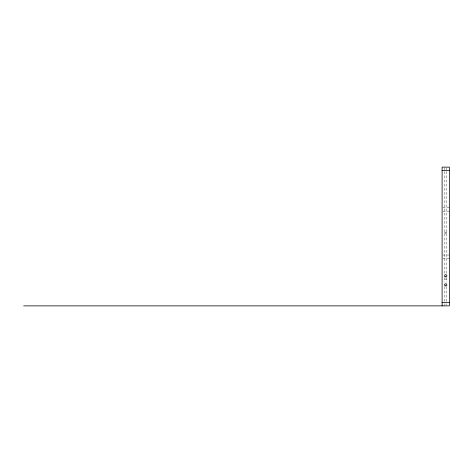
<?xml version="1.0" encoding="UTF-8"?>
<svg xmlns="http://www.w3.org/2000/svg" width="473" height="473" viewBox="0 0 473 473"><rect width="100%" height="100%" fill="white"/><g stroke="black" fill="none" stroke-linecap="round" stroke-linejoin="round"><path stroke-width="0.35" stroke-dasharray="2.37 1.77" d="M442.829 207.813L449.35 207.813M442.829 211.147L449.35 211.147M444.868 232.669L446.589 232.669A0.875 0.875 0 0 0 445.288 231.906A0.875 0.875 0 0 0 445.288 233.426A0.875 0.875 0 0 0 446.607 232.669M442.829 255.018L449.35 255.018M442.829 258.353L449.35 258.353M444.868 279.1L446.589 279.1M446.607 167.868L446.607 170.818M446.607 171.551L446.607 273.938M446.607 277.627L446.607 282.257M446.607 286.679L446.607 302.915M446.607 303.654L446.607 305.132M444.851 167.868L444.851 170.818M444.851 171.551L444.851 273.938M444.851 277.627L444.851 282.257M444.851 286.679L444.851 302.915M444.851 303.654L444.851 305.871"/><path stroke-width="0.71" d="M442.101 170.463L449.35 170.463M442.101 302.537L449.35 302.537M23.65 305.871L449.35 305.871L449.35 167.129L442.107 167.129L442.107 305.871M445.17 276.746A1.112 1.112 0 0 0 446.843 275.783A1.112 1.112 0 0 0 445.17 274.813A1.112 1.112 0 0 0 445.17 276.746M445.17 285.81A1.112 1.112 0 0 0 446.843 284.847A1.112 1.112 0 0 0 445.17 283.877A1.112 1.112 0 0 0 445.17 285.81"/></g></svg>
